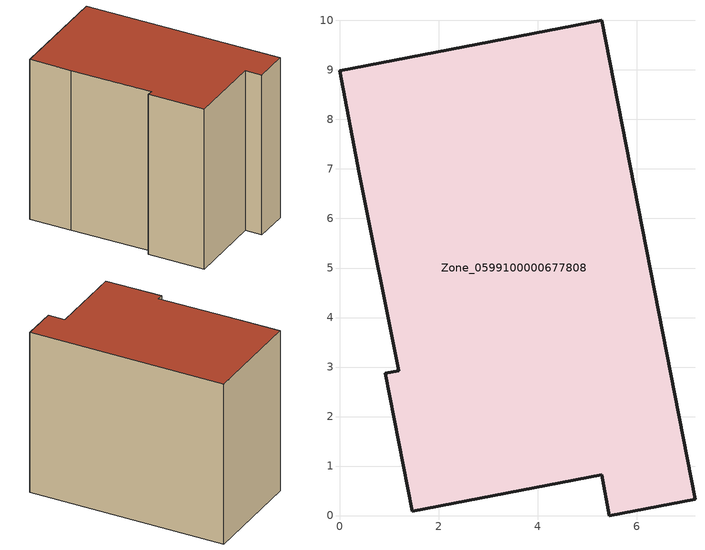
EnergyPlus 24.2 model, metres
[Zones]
Zone_0599100000677808
 floor ground (C_G): 5.3,10 7.18,0.33 5.45,0 5.3,0.83 1.47,0.09 0.92,2.87 1.2,2.92 0.4,6.9 0,8.98 z0
 wall outside (C_F): 1.2,2.92 0.92,2.87 1.47,0.09 5.3,0.83 5.45,0 7.18,0.33 5.3,10 0,8.98 0.4,6.9 1.2,2.92 z0:8.3
 roof outside (C_R): 5.3,10 0,8.98 0.4,6.9 1.2,2.92 0.92,2.87 1.47,0.09 5.3,0.83 5.45,0 7.18,0.33 z8.3
[BUILDING]
Pand.0599100000677808: North Axis=0; Terrain=City; Loads Convergence Tolerance Value=0.04; Temperature Convergence Tolerance Value=0.4; Solar Distribution=FullExterior; Maximum Number of Warmup Days=25; Minimum Number of Warmup Days=1
[Site:Location]
Rotterdam.The.Hague.AP_ZH_NLD Design_Conditions: Latitude=51.96; Longitude=4.45; Time Zone=1; Elevation=-4.5
[SITE:GROUNDTEMPERATURE:BUILDINGSURFACE]
18, 18, 18, 18, 18, 18, 18, 18, 18, 18, 18, 18
[MATERIAL] Thermal Absorptance=0.9; Solar Absorptance=0.7; Visible Absorptance=0.7
Name | Roughness | Thickness | Conductivity | Density | Specific Heat
G.TI.1975-1991 | MediumSmooth | 0.15 | 0.288461 | 540 | 1210
F.TI.1975-1991 | Rough | 0.3 | 0.230769 | 1920 | 840
R.TI.1975-1991 | MediumRough | 0.2 | 0.153846 | 1500 | 1000
[CONSTRUCTION]
C_G: G.TI.1975-1991
C_F: F.TI.1975-1991
C_R: R.TI.1975-1991
[ZONE]
Zone_0599100000677808: Type=1; Multiplier=1; Ceiling Height=Autocalculate; Volume=Autocalculate; Floor Area=autocalculate; Part of Total Floor Area=Yes
[ZONEINFILTRATION:DESIGNFLOWRATE]
Infil_Zone_0599100000677808: Zone or ZoneList or Space or SpaceList=Zone_0599100000677808; Schedule=AlwaysOn; Design Flow Rate Calculation Method=Flow/Area; Flow Rate per Floor Area=0.003; Constant Term Coefficient=1; Temperature Term Coefficient=0; Velocity Term Coefficient=0; Velocity Squared Term Coefficient=0
[HVACTEMPLATE:ZONE:IDEALLOADSAIRSYSTEM]
Zone_0599100000677808: Maximum Heating Supply Air Temperature=50; Minimum Cooling Supply Air Temperature=13; Maximum Heating Supply Air Humidity Ratio=0.0156; Minimum Cooling Supply Air Humidity Ratio=0.0077; Heating Limit=NoLimit; Cooling Limit=NoLimit; Dehumidification Control Type=ConstantSensibleHeatRatio; Cooling Sensible Heat Ratio=0.7; Dehumidification Setpoint=60; Humidification Control Type=None; Humidification Setpoint=30; Outdoor Air Method=None; Outdoor Air Flow Rate per Person=0.00944; Outdoor Air Flow Rate per Zone Floor Area=0; Outdoor Air Flow Rate per Zone=0; Demand Controlled Ventilation Type=None; Outdoor Air Economizer Type=NoEconomizer; Heat Recovery Type=None; Sensible Heat Recovery Effectiveness=0.7; Latent Heat Recovery Effectiveness=0.65
[ZONECONTROL:THERMOSTAT]
ThermostatControl_Zone_0599100000677808: Zone or ZoneList=Zone_0599100000677808; Control Type Schedule=DualSetpointControlType; Control 1=Thermostat_Zone_0599100000677808; Temperature Difference Between Cutout And Setpoint=0
[THERMOSTATSETPOINT:DUALSETPOINT]
Thermostat_Zone_0599100000677808: Heating Setpoint Temperature Schedule=HeatingSetpoint_Zone_0599100000677808; Cooling Setpoint Temperature Schedule=CoolingSetpoint_Zone_0599100000677808
[SCHEDULE:COMPACT]
HeatingSetpoint_Zone_0599100000677808: Through: 12/31, For: AllDays, Until: 24:00, 21
CoolingSetpoint_Zone_0599100000677808: Through: 12/31, For: AllDays, Until: 24:00, 24
DualSetpointControlType: Through: 12/31, For: AllDays, Until: 24:00, 4
AlwaysOn: Through: 12/31, For: AllDays, Until: 24:00, 1
